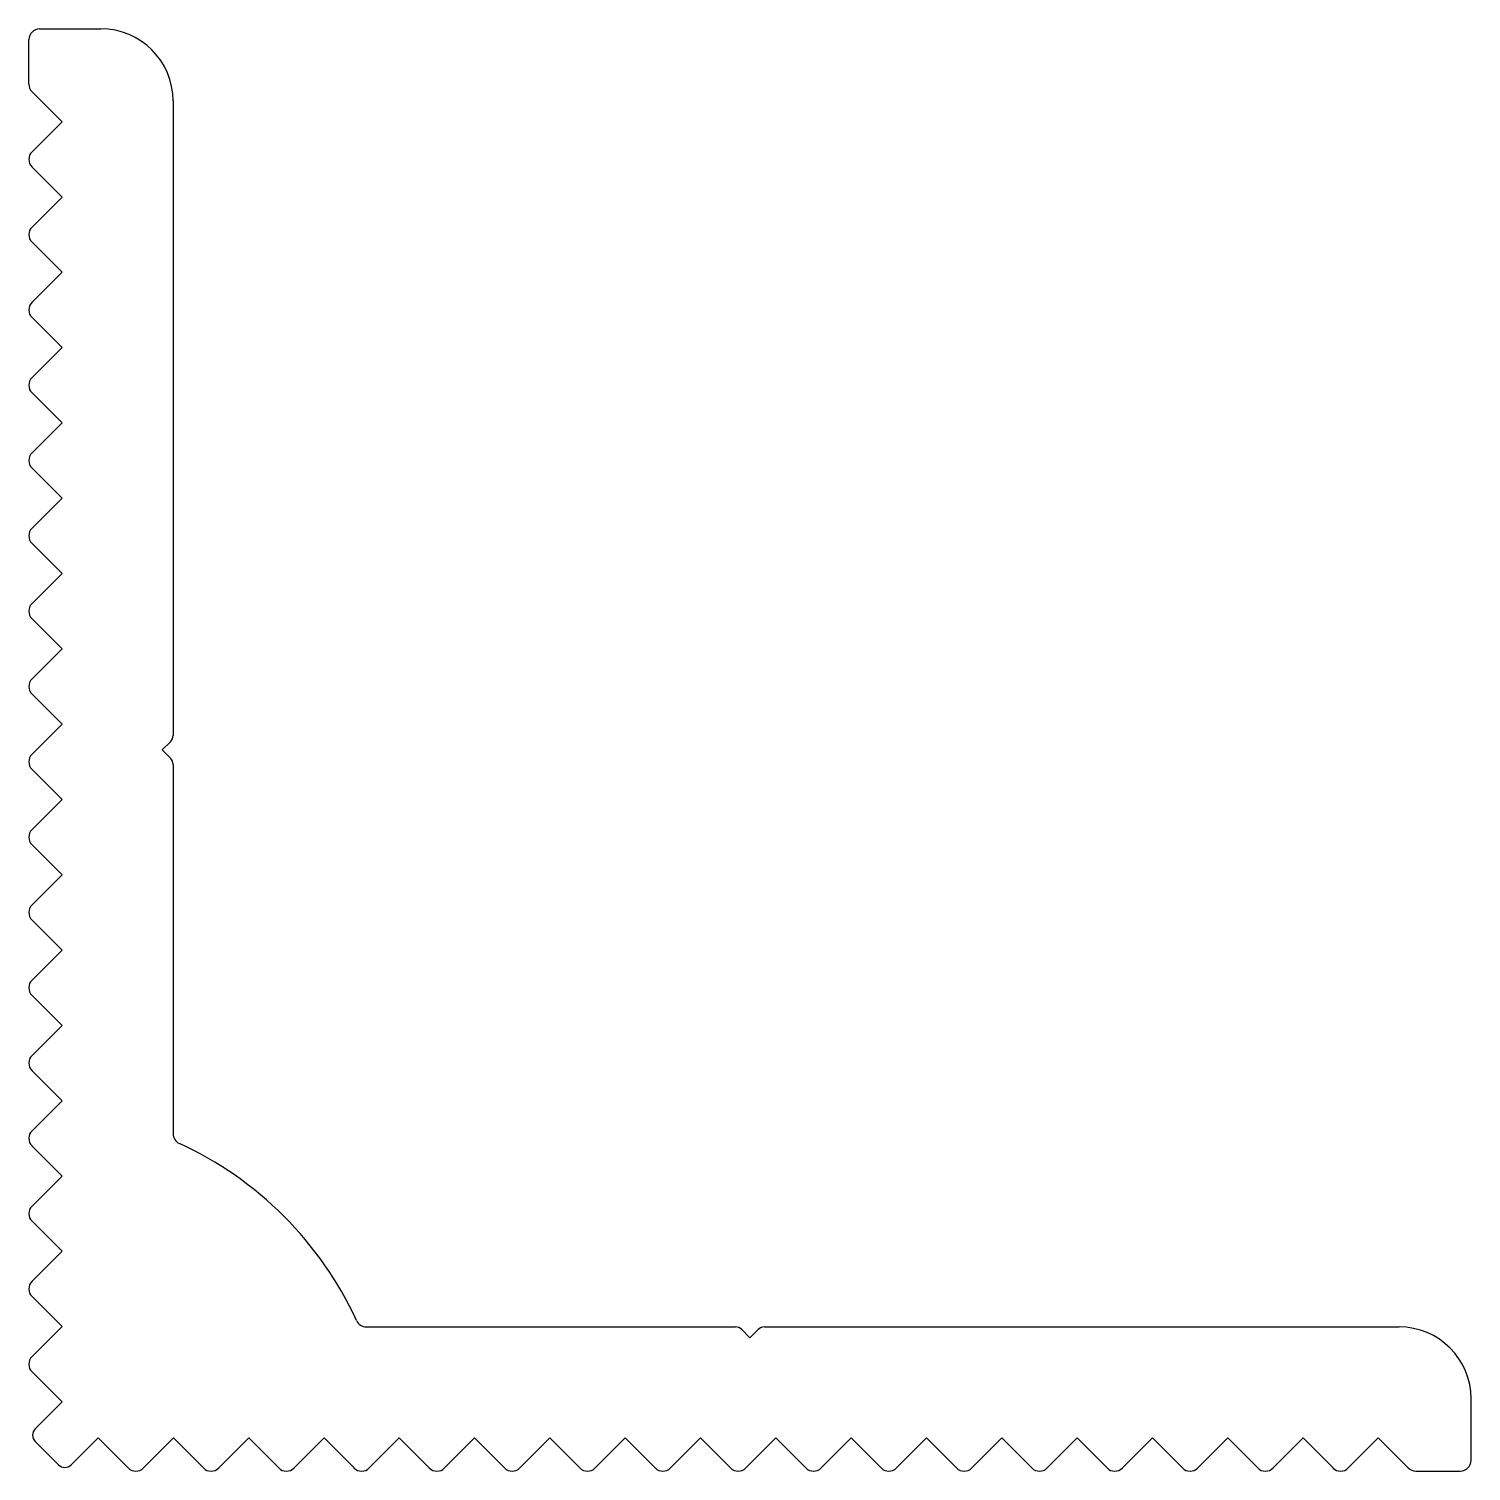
# Model space of a CAD drawing. Extents: x 791.4 to 831.4, y 2055.4 to 2095.4.
import ezdxf

# ---------------------------------------------------------------- set-up
doc = ezdxf.new("R2010")
doc.units = 0
doc.layers.get('0').update_dxf_attribs({"linetype": 'CONTINUOUS'})

msp = doc.modelspace()

# ---------------------------------------------------------------- linework, layer by layer
for p, q in [((791.714, 2095.392), (793.414, 2095.392)), ((791.414, 2093.861), (791.414, 2095.092)), ((792.334, 2092.817), (791.502, 2093.649)), ((795.414, 2093.392), (795.414, 2075.795)), ((792.334, 2092.817), (791.502, 2091.985)), ((792.334, 2090.728), (791.502, 2091.56)), ((792.334, 2090.728), (791.502, 2089.896)), ((792.334, 2088.64), (791.502, 2089.472)), ((792.334, 2088.64), (791.502, 2087.807)), ((792.334, 2086.551), (791.502, 2087.383)), ((792.334, 2086.551), (791.502, 2085.719)), ((792.334, 2084.463), (791.502, 2085.295)), ((792.334, 2084.463), (791.502, 2083.63)), ((792.334, 2082.374), (791.502, 2083.206)), ((792.334, 2082.374), (791.502, 2081.542)), ((792.334, 2080.286), (791.502, 2081.118)), ((792.334, 2080.286), (791.502, 2079.453)), ((792.334, 2078.197), (791.502, 2079.029)), ((792.334, 2078.197), (791.502, 2077.365)), ((792.334, 2076.108), (791.502, 2076.941)), ((792.334, 2076.108), (791.502, 2075.276)), ((795.114, 2075.392), (795.341, 2075.618)), ((795.114, 2075.392), (795.341, 2075.165)), ((792.334, 2074.02), (791.502, 2074.852)), ((795.414, 2074.988), (795.414, 2064.751)), ((792.334, 2074.02), (791.502, 2073.188)), ((792.334, 2071.931), (791.502, 2072.764)), ((792.334, 2071.931), (791.502, 2071.099)), ((792.334, 2069.843), (791.502, 2070.675)), ((792.334, 2069.843), (791.502, 2069.011)), ((792.334, 2067.754), (791.502, 2068.586)), ((792.334, 2067.754), (791.502, 2066.922)), ((792.334, 2065.666), (791.502, 2066.498)), ((792.334, 2065.666), (791.502, 2064.834)), ((792.334, 2063.577), (791.502, 2064.409)), ((792.334, 2063.577), (791.502, 2062.745)), ((792.334, 2061.489), (791.502, 2062.321)), ((792.334, 2061.489), (791.502, 2060.657)), ((792.334, 2059.4), (791.502, 2060.232)), ((792.334, 2059.4), (791.502, 2058.568)), ((800.774, 2059.392), (811.011, 2059.392)), ((811.414, 2059.092), (811.188, 2059.318)), ((811.414, 2059.092), (811.641, 2059.318)), ((811.818, 2059.392), (829.414, 2059.392)), ((792.334, 2057.312), (791.502, 2058.144)), ((792.334, 2057.312), (791.591, 2056.568)), ((831.414, 2055.692), (831.414, 2057.392)), ((791.591, 2056.215), (792.238, 2055.568)), ((793.334, 2056.312), (792.591, 2055.568)), ((793.334, 2056.312), (794.166, 2055.48)), ((795.423, 2056.312), (794.591, 2055.48)), ((795.423, 2056.312), (796.255, 2055.48)), ((797.511, 2056.312), (796.679, 2055.48)), ((797.511, 2056.312), (798.344, 2055.48)), ((799.6, 2056.312), (798.768, 2055.48)), ((799.6, 2056.312), (800.432, 2055.48)), ((801.688, 2056.312), (800.856, 2055.48)), ((801.688, 2056.312), (802.521, 2055.48)), ((803.777, 2056.312), (802.945, 2055.48)), ((803.777, 2056.312), (804.609, 2055.48)), ((805.866, 2056.312), (805.033, 2055.48)), ((805.866, 2056.312), (806.698, 2055.48)), ((807.954, 2056.312), (807.122, 2055.48)), ((807.954, 2056.312), (808.786, 2055.48)), ((810.043, 2056.312), (809.21, 2055.48)), ((810.043, 2056.312), (810.875, 2055.48)), ((812.131, 2056.312), (811.299, 2055.48)), ((812.131, 2056.312), (812.963, 2055.48)), ((814.22, 2056.312), (813.387, 2055.48)), ((814.22, 2056.312), (815.052, 2055.48)), ((816.308, 2056.312), (815.476, 2055.48)), ((816.308, 2056.312), (817.14, 2055.48)), ((818.397, 2056.312), (817.565, 2055.48)), ((818.397, 2056.312), (819.229, 2055.48)), ((820.485, 2056.312), (819.653, 2055.48)), ((820.485, 2056.312), (821.317, 2055.48)), ((822.574, 2056.312), (821.742, 2055.48)), ((822.574, 2056.312), (823.406, 2055.48)), ((824.662, 2056.312), (823.83, 2055.48)), ((824.662, 2056.312), (825.494, 2055.48)), ((826.751, 2056.312), (825.919, 2055.48)), ((826.751, 2056.312), (827.583, 2055.48)), ((828.839, 2056.312), (828.007, 2055.48)), ((828.839, 2056.312), (829.671, 2055.48)), ((829.884, 2055.392), (831.114, 2055.392))]:
    msp.add_line(p, q)
for centre, radius, start, end in [((791.714, 2095.092), 0.3, 90, 180), ((793.414, 2093.392), 2, 0, 90), ((791.714, 2093.861), 0.3, 180, 225), ((791.714, 2091.772), 0.3, 135, 225), ((791.714, 2089.684), 0.3, 135, 225), ((791.714, 2087.595), 0.3, 135, 225), ((791.714, 2085.507), 0.3, 135, 225), ((791.714, 2083.418), 0.3, 135, 225), ((791.714, 2081.33), 0.3, 135, 225), ((791.714, 2079.241), 0.3, 135, 225), ((791.714, 2077.153), 0.3, 135, 225), ((795.164, 2075.795), 0.25, 315, 360), ((791.714, 2075.064), 0.3, 135, 225), ((795.164, 2074.988), 0.25, 0, 45), ((791.714, 2072.976), 0.3, 135, 225), ((791.714, 2070.887), 0.3, 135, 225), ((791.714, 2068.799), 0.3, 135, 225), ((791.714, 2066.71), 0.3, 135, 225), ((791.714, 2064.622), 0.3, 135, 225), ((795.714, 2064.751), 0.3, 180, 245.3247), ((791.414, 2055.392), 10, 24.6753, 65.3247), ((791.714, 2062.533), 0.3, 135, 225), ((791.714, 2060.444), 0.3, 135, 225), ((800.774, 2059.692), 0.3, 204.6753, 270), ((811.011, 2059.142), 0.25, 45, 90), ((811.818, 2059.142), 0.25, 90, 135), ((829.414, 2057.392), 2, 0, 90), ((791.714, 2058.356), 0.3, 135, 225), ((791.768, 2056.392), 0.25, 135, 225), ((831.114, 2055.692), 0.3, 270, 360), ((792.414, 2055.745), 0.25, 225, 315), ((794.379, 2055.692), 0.3, 225, 315), ((796.467, 2055.692), 0.3, 225, 315), ((798.556, 2055.692), 0.3, 225, 315), ((800.644, 2055.692), 0.3, 225, 315), ((802.733, 2055.692), 0.3, 225, 315), ((804.821, 2055.692), 0.3, 225, 315), ((806.91, 2055.692), 0.3, 225, 315), ((808.998, 2055.692), 0.3, 225, 315), ((811.087, 2055.692), 0.3, 225, 315), ((813.175, 2055.692), 0.3, 225, 315), ((815.264, 2055.692), 0.3, 225, 315), ((817.352, 2055.692), 0.3, 225, 315), ((819.441, 2055.692), 0.3, 225, 315), ((821.529, 2055.692), 0.3, 225, 315), ((823.618, 2055.692), 0.3, 225, 315), ((825.707, 2055.692), 0.3, 225, 315), ((827.795, 2055.692), 0.3, 225, 315), ((829.884, 2055.692), 0.3, 225, 270)]:
    msp.add_arc(centre, radius, start, end)

doc.saveas('drawing.dxf')
